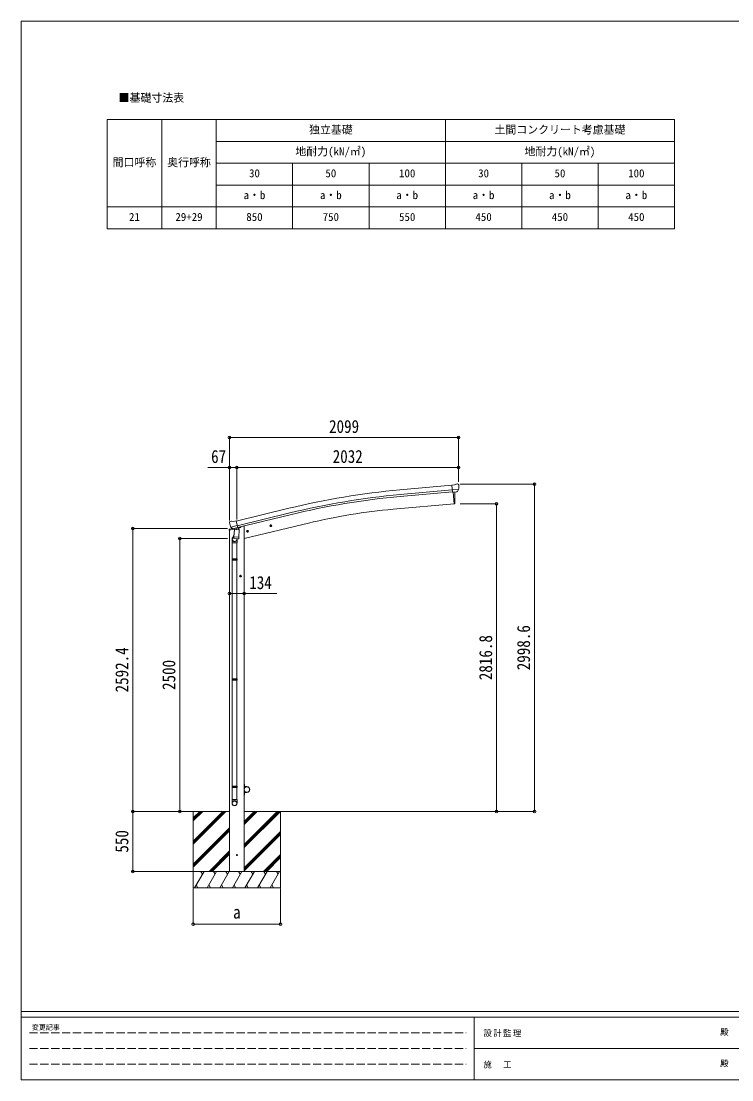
# Model space of a CAD drawing. Units: millimetres at full size. Extents: x -6988 to 7066, y -4877 to 4823.
# Drawn here: x -6988 to -474, y -4877 to 4823 of the extents above; entities that cross this region are included whole.
import ezdxf
from ezdxf.enums import TextEntityAlignment as Align

# ---------------------------------------------------------------- set-up
doc = ezdxf.new("R2010")
doc.units = ezdxf.units.MM
doc.header["$LTSCALE"] = 25
doc.header["$PDMODE"] = 32
doc.header["$PDSIZE"] = 25
doc.linetypes.add('DASHED3', pattern=[4, 3, -1])
for name, color, linetype, lineweight in [('0-0_0', 7, 'Continuous', 9), ('0-1_本体', 4, 'Continuous', 9), ('0-2_部品', 7, 'Continuous', 9), ('0-5_DIM1', 3, 'Continuous', 9), ('0-A_寸法', 6, 'Continuous', 9), ('1-0_FRAME', 7, 'Continuous', 18), ('F-0_240', 7, 'Continuous', 9)]:
    doc.layers.add(name, color=color, linetype=linetype, lineweight=lineweight)
doc.styles.add('ＭＳ ゴシック', font='')
doc.styles.get('ＭＳ ゴシック').set_extended_font_data('MS Gothic')

msp = doc.modelspace()

# ---------------------------------------------------------------- linework, layer by layer
at = {"layer": '0-0_0'}
for p, q in [((-5077.99, -2417.54), (-5428.27, -2417.54)), ((-5410.99, -2417.54), (-5410.99, -3117.54)), ((-5410.99, -2689.04), (-5139.49, -2417.54)), ((-5410.99, -2703.18), (-5125.35, -2417.54)), ((-5410.99, -2717.32), (-5111.2, -2417.54)), ((-5410.99, -2476.91), (-5351.62, -2417.54)), ((-5410.99, -2491.05), (-5337.48, -2417.54)), ((-5410.99, -2505.19), (-5323.34, -2417.54)), ((-4943.99, -2417.54), (-2934.64, -2417.54)), ((-4943.99, -2749.8), (-4611.73, -2417.54)), ((-4943.99, -2721.52), (-4640.01, -2417.54)), ((-4943.99, -2735.66), (-4625.87, -2417.54)), ((-4943.99, -2537.67), (-4823.86, -2417.54)), ((-4943.99, -2523.53), (-4838, -2417.54)), ((-4943.99, -2509.39), (-4852.14, -2417.54)), ((-4610.99, -2417.54), (-4610.99, -3117.54)), ((-5410.99, -2901.17), (-5077.99, -2568.17)), ((-5410.99, -2915.31), (-5077.99, -2582.32)), ((-5410.99, -2929.46), (-5077.99, -2596.46)), ((-4943.99, -2933.65), (-4610.99, -2600.65)), ((-4943.99, -2947.79), (-4610.99, -2614.79)), ((-4943.99, -2961.93), (-4610.99, -2628.93)), ((-5265.23, -2967.54), (-5077.99, -2780.31)), ((-5251.08, -2967.54), (-5077.99, -2794.45)), ((-5236.94, -2967.54), (-5077.99, -2808.59)), ((-4765.75, -2967.54), (-4610.99, -2812.78)), ((-4751.61, -2967.54), (-4610.99, -2826.93)), ((-4737.46, -2967.54), (-4610.99, -2841.07)), ((-4610.99, -2967.54), (-5410.99, -2967.54)), ((-5398.29, -3117.54), (-5311.68, -2967.54)), ((-5326.69, -2993.52), (-5341.69, -2967.54)), ((-5282.82, -3117.54), (-5196.21, -2967.54)), ((-5211.22, -2993.52), (-5226.22, -2967.54)), ((-5167.35, -3117.54), (-5080.75, -2967.54)), ((-5095.75, -2993.52), (-5110.75, -2967.54)), ((-5051.88, -3117.54), (-4965.27, -2967.54)), ((-4980.28, -2993.52), (-4995.28, -2967.54)), ((-4936.41, -3117.54), (-4849.8, -2967.54)), ((-4864.81, -2993.52), (-4879.81, -2967.54)), ((-4820.94, -3117.54), (-4734.33, -2967.54)), ((-4764.33, -2967.54), (-4749.33, -2993.52)), ((-4705.47, -3117.54), (-4618.86, -2967.54)), ((-4648.87, -2967.54), (-4633.86, -2993.52)), ((-5383.29, -3091.56), (-5368.29, -3117.54)), ((-5267.82, -3091.56), (-5252.82, -3117.54)), ((-5152.35, -3091.56), (-5137.35, -3117.54)), ((-5036.88, -3091.56), (-5021.88, -3117.54)), ((-4921.41, -3091.56), (-4906.41, -3117.54)), ((-4805.94, -3091.56), (-4790.94, -3117.54)), ((-4690.47, -3091.56), (-4675.47, -3117.54)), ((-5410.99, -3117.54), (-4610.99, -3117.54))]:
    msp.add_line(p, q, dxfattribs=at)
at = {"layer": '0-1_本体'}
for p, q in [((-3041.15, 570.82), (-3518.09, 527.76)), ((-3037.45, 527.98), (-3514.23, 484.98)), ((-3035.92, 511), (-3512.7, 468.01)), ((-3028.62, 508.39), (-3019.07, 399.25)), ((-3019.07, 399.25), (-3576.94, 350.44)), ((-5017.95, 242.06), (-4535.02, 359.36)), ((-5007.92, 200.3), (-4524.88, 317.62)), ((-5003.94, 183.72), (-4520.86, 301.06)), ((-4943.99, 195.46), (-4955.61, 195.46)), ((-4943.99, 82.34), (-4355.21, 223.7)), ((-4943.99, 195.46), (-4943.99, -2967.54)), ((-5077.99, 159.35), (-5077.99, -2967.54))]:
    msp.add_line(p, q, dxfattribs=at)
msp.add_lwpolyline([(-3028.62, 508.39), (-3019.07, 399.25), (-3016.53, 399.56)], dxfattribs=at)
for centre, radius, start, end in [((-2893.49, -6398.68), 6954.55, 95.15276, 103.65276), ((-3711.98, 454.07), 700, 355.76043, 4.54658), ((-2893.49, -6398.68), 6911.6, 95.15276, 103.65276), ((-2893.49, -6398.68), 6894.55, 95.15276, 103.65276), ((-3016.89, 402.54), 3, 277, 355.76043), ((-3113.27, -4949.37), 5320.05, 95, 103.5)]:
    msp.add_arc(centre, radius, start, end, dxfattribs=at)
at = {"layer": '0-2_部品'}
for p, q in [((-2988.11, 583.11), (-3001.77, 581.91)), ((-3014.73, 574.76), (-3041.3, 572.43)), ((-3035.64, 507.77), (-3041.3, 572.43)), ((-2978.43, 532.47), (-3037.35, 527.31)), ((-3025.68, 508.64), (-3035.64, 507.77)), ((-3014.73, 574.76), (-3003.01, 581.52)), ((-2992.07, 511.58), (-2999.78, 510.91)), ((-2989.68, 512.98), (-2978.75, 531.92)), ((-2978.97, 577.36), (-2984.46, 581.96)), ((-2977.91, 575.32), (-2977.79, 573.97)), ((-5079.42, 227.07), (-5079.14, 225.92)), ((-5075.2, 235.65), (-5079.06, 229.35)), ((-5072.11, 237.9), (-5058.92, 241.06)), ((-5065.37, 186.77), (-5007.86, 200.57)), ((-5044.36, 238.39), (-5057.62, 241.08)), ((-5044.36, 238.39), (-5018.43, 244.61)), ((-4708.96, 197.9), (-4689.51, 202.57)), ((-4704.4, 205.68), (-4706.54, 198.48)), ((-4697.11, 207.43), (-4704.4, 205.68)), ((-4696.9, 190.51), (-4701.57, 209.96)), ((-4691.94, 201.99), (-4697.11, 207.43)), ((-4694.07, 194.79), (-4691.94, 201.99)), ((-5080.55, 158.74), (-5037.84, 168.99)), ((-5080.55, 165.63), (-5080.55, 158.74)), ((-5052.04, 174.84), (-5078.25, 168.55)), ((-5048.51, 171.86), (-5064.89, 186.35)), ((-5036.92, 122.34), (-5051.62, 83.78)), ((-5045.81, 171.29), (-5038.29, 173.09)), ((-5044.97, 171.39), (-5043.44, 171.76)), ((-5043.44, 171.76), (-5006.74, 180.57)), ((-5041.6, 171.53), (-5041.65, 170.79)), ((-5040.9, 169.75), (-5015.08, 163.32)), ((-5039.51, 85.1), (-5038.64, 97.57)), ((-5033.98, 164.41), (-5038.65, 97.57)), ((-4992.96, 94.37), (-5038.65, 97.57)), ((-4988.29, 161.21), (-5033.98, 164.41)), ((-5032.2, 167.59), (-5032.43, 164.3)), ((-5012.69, 178.75), (-5013.71, 164.14)), ((-5006.74, 180.57), (-5005.21, 180.94)), ((-5003.65, 183.04), (-5002.71, 182.98)), ((-5002.71, 182.98), (-4989.39, 167.66)), ((-4998.72, 178.39), (-4979.83, 182.92)), ((-4992.96, 94.37), (-4988.29, 161.21)), ((-4989.39, 167.66), (-4989.84, 161.32)), ((-4975.99, 191.1), (-4975.99, 187.78)), ((-4922.88, 146.54), (-4903.43, 151.21)), ((-4918.32, 154.32), (-4920.46, 147.12)), ((-4911.03, 156.07), (-4918.32, 154.32)), ((-4910.82, 139.15), (-4915.49, 158.6)), ((-4905.86, 150.63), (-4911.03, 156.07)), ((-4907.99, 143.43), (-4905.86, 150.63)), ((-5054.98, 41.7), (-5054.98, 76.05)), ((-5008.98, 41.7), (-5054.98, 41.7)), ((-5052.98, 41.7), (-5052.98, -105)), ((-5039.12, 83.74), (-5039.12, 83.74)), ((-5037.67, 82.96), (-4995.97, 80.05)), ((-5007.58, 80.86), (-5012.13, 69.54)), ((-5010.98, 41.7), (-5010.98, -105)), ((-5008.98, 76.36), (-5008.98, 41.7)), ((-4992.98, 94.37), (-4993.87, 81.68)), ((-5054.98, -107), (-5053.98, -105)), ((-5008.98, -107), (-5054.98, -107)), ((-5008.98, -115), (-5054.98, -115)), ((-5009.98, -105), (-5053.98, -105)), ((-5009.98, -117), (-5053.98, -117)), ((-5052.98, -117), (-5052.98, -1204.18)), ((-5010.98, -117), (-5010.98, -1204.18)), ((-5008.98, -107), (-5009.98, -105)), ((-5008.98, -115), (-5009.98, -117)), ((-5008.98, -107), (-5008.98, -115)), ((-4967.49, -261.04), (-4987.49, -261.04)), ((-4977.49, -253.53), (-4983.99, -257.29)), ((-4983.99, -257.29), (-4983.99, -264.79)), ((-4983.99, -264.79), (-4977.49, -268.54)), ((-4977.49, -271.04), (-4977.49, -251.04)), ((-4970.99, -257.29), (-4977.49, -253.53)), ((-5054.98, -1206.18), (-5053.98, -1204.18)), ((-5008.98, -1206.18), (-5054.98, -1206.18)), ((-5008.98, -1214.18), (-5054.98, -1214.18)), ((-5009.98, -1204.18), (-5053.98, -1204.18)), ((-5009.98, -1216.18), (-5053.98, -1216.18)), ((-5052.98, -1216.18), (-5052.98, -2309.37)), ((-5010.98, -1216.18), (-5010.98, -2309.37)), ((-5008.98, -1206.18), (-5009.98, -1204.18)), ((-5008.98, -1214.18), (-5009.98, -1216.18)), ((-5008.98, -1206.18), (-5008.98, -1214.18)), ((-5054.98, -2189.37), (-5053.98, -2187.37)), ((-5008.98, -2189.37), (-5054.98, -2189.37)), ((-5008.98, -2197.37), (-5054.98, -2197.37)), ((-5009.98, -2187.37), (-5053.98, -2187.37)), ((-5009.98, -2199.37), (-5053.98, -2199.37)), ((-5052.98, -2199.37), (-5052.98, -2309.37)), ((-5010.98, -2199.37), (-5010.98, -2309.37)), ((-5008.98, -2189.37), (-5009.98, -2187.37)), ((-5008.98, -2197.37), (-5009.98, -2199.37)), ((-5008.98, -2189.37), (-5008.98, -2197.37)), ((-5054.98, -2343.51), (-5054.98, -2309.37)), ((-5008.98, -2309.37), (-5054.98, -2309.37)), ((-5008.98, -2343.51), (-5008.98, -2309.37))]:
    msp.add_line(p, q, dxfattribs=at)
for points in [[(-3025.68, 508.64), (-3025.41, 508.58), (-3000.03, 510.8), (-2999.78, 510.91)], [(-2978.36, 533.1), (-2978.65, 532.11), (-2978.75, 531.92)], [(-5013, 179.16), (-5003.28, 181.5), (-5018.43, 244.61)], [(-4706.54, 198.48), (-4701.37, 193.04), (-4694.07, 194.79)], [(-5065.64, 187.34), (-5065.05, 186.5), (-5064.89, 186.35)], [(-5013, 179.16), (-5013.24, 179.01), (-5038.01, 173.07), (-5038.29, 173.09)], [(-4920.46, 147.12), (-4915.29, 141.68), (-4907.99, 143.43)], [(-5054.98, -107), (-5054.98, -115), (-5053.98, -117)], [(-4977.49, -268.54), (-4970.99, -264.79), (-4970.99, -257.29)], [(-5054.98, -1206.18), (-5054.98, -1214.18), (-5053.98, -1216.18)], [(-5054.98, -2189.37), (-5054.98, -2197.37), (-5053.98, -2199.37)]]:
    msp.add_lwpolyline(points, dxfattribs=at)
for centre, radius in [((-4699.24, 200.23), 8.5), ((-4699.24, 200.23), 7.7), ((-4699.24, 200.23), 6.5), ((-4913.16, 148.88), 8.5), ((-4913.16, 148.88), 7.7), ((-4913.16, 148.88), 6.5), ((-4977.49, -261.04), 8.5), ((-4977.49, -261.04), 7.7), ((-4977.49, -261.04), 6.5)]:
    msp.add_circle(centre, radius, dxfattribs=at)
at = {"layer": '0-2_部品', "color": 4}
msp.add_circle((-5010.99, -2817.54), 4.5, dxfattribs=at)
at = {"layer": '0-2_部品'}
for centre, radius, start, end in [((-2987.67, 578.13), 5, 50.00648, 94.99352), ((-3001.51, 578.93), 3, 95, 120), ((-3179.42, 556.33), 202.4, 353.4085, 5), ((-4882.34, 273.17), 202.4, 193.5, 205.09125), ((-5070.94, 233.03), 5, 103.5, 148.5), ((-5058.22, 238.14), 3, 78.5, 103.5), ((-5077.55, 165.63), 3, 103.5, 180), ((-5045.09, 171.88), 0.5, 248.23754, 283.5), ((-5042.1, 171.57), 0.5, 356, 103.5), ((-5040.66, 170.72), 1, 176, 256), ((-5014.73, 164.29), 1.03, 250.03897, 351.96569), ((-5012.09, 178.67), 0.604, 100.59842, 172.20595), ((-5005.32, 181.43), 0.5, 283.5, 318.76246), ((-4980.99, 187.78), 5, 283.5, 0), ((-5024.98, 76.05), 30, 177.45142, 180), ((-5037.57, 84.93), 1.95, 175.04017, 217.47766), ((-5037.53, 84.96), 2, 217.40962, 266), ((-4995.83, 82.04), 2, 266, 349.46843)]:
    msp.add_arc(centre, radius, start, end, dxfattribs=at)
for centre, major_axis, ratio, start_param, end_param in [((-2973.58, 579.36), (-15.35, 3.44), 0.101033, 5.9751426, 5.9753737), ((-2992.34, 514.58), (1.62, -2.54), 0.997631, 5.8041905, 5.8929484), ((-2992.41, 514.69), (-3.5, 2.17), 0.650902, 2.1145521, 2.1873627), ((-2992.28, 514.49), (1.62, -2.54), 0.997631, 5.965759, 6.7621801), ((-2980.9, 575.06), (2.71, -1.31), 0.997474, 0.5366567, 1.3225652), ((-5076.5, 227.79), (-1.57, -2.57), 0.99628, 4.712389, 5.4996506), ((-5046.53, 174.11), (-0.73, -2.92), 0.997631, 5.8041905, 6.6006116), ((-5046.47, 174.34), (2.63, 3.16), 0.650902, 4.0958226, 4.1686332), ((-5046.5, 174.21), (-0.73, -2.92), 0.997631, 0.3902369, 0.4789948), ((-5031.98, 76.36), (23, 0), 0.996195, 2.3585569, 6.3253237), ((-5031.98, 76.36), (21, 0), 0.996195, 2.7786684, 5.9512394), ((-5031.98, -2341.77), (-23, 0), 0.996195, 3.1415927, 6.2831853), ((-5031.98, -2343.51), (-23, 0), 0.996195, 3.1415927, 6.2831853), ((-5031.98, -2343.51), (0, -23.43), 0.981806, 4.712389, 7.8539816)]:
    msp.add_ellipse(centre, major_axis=major_axis, ratio=ratio, start_param=start_param, end_param=end_param, dxfattribs=at)
msp.add_ellipse((-5031.98, -2343.51), major_axis=(21, 0), ratio=0.996195, dxfattribs=at)
at = {"layer": '0-5_DIM1'}
for p, q in [((-4943.99, -2167.54), (-4941.99, -2167.54)), ((-4943.99, -2167.54), (-4943.99, -2190.24)), ((-4941.99, -2190.24), (-4941.99, -2167.54)), ((-4918.99, -2190.24), (-4941.99, -2190.24)), ((-4941.99, -2192.24), (-4918.99, -2192.24)), ((-4943.99, -2267.54), (-4943.99, -2244.84)), ((-4943.99, -2267.54), (-4941.99, -2267.54)), ((-4941.99, -2242.84), (-4918.99, -2242.84)), ((-4941.99, -2244.84), (-4941.99, -2267.54)), ((-4918.99, -2244.84), (-4941.99, -2244.84))]:
    msp.add_line(p, q, dxfattribs=at)
msp.add_circle((-4918.99, -2217.54), 25, dxfattribs=at)
for centre, radius, start, end in [((-4941.99, -2190.24), 2, 180, 270), ((-4918.99, -2217.54), 27.3, 270, 90), ((-4918.99, -2217.54), 25.3, 270, 90), ((-4941.99, -2244.84), 2, 90, 180)]:
    msp.add_arc(centre, radius, start, end, dxfattribs=at)
at = {"layer": '0-A_寸法'}
for p, q in [((-5077.99, 1008.92), (-5077.99, 734.3)), ((-2978.99, 1008.92), (-5077.99, 1008.92)), ((-2978.99, 1008.92), (-2978.99, 734.3)), ((-5077.99, 734.3), (-5277.99, 734.3)), ((-5077.99, 734.3), (-5077.99, 246.73)), ((-5077.99, 734.3), (-5010.99, 734.3)), ((-5010.99, 734.3), (-5010.99, 257.87)), ((-5010.99, 734.3), (-2978.99, 734.3)), ((-2978.99, 734.3), (-2978.99, 600.61)), ((-2283.4, 581.02), (-2964.81, 581.02)), ((-2283.4, -2417.54), (-2283.4, 581.02)), ((-2630.51, 399.25), (-2964.81, 399.25)), ((-2630.51, -2417.54), (-2630.51, 399.25)), ((-5964.83, 174.86), (-5096.52, 174.86)), ((-5964.83, 174.86), (-5964.83, -2417.54)), ((-5534.17, 82.44), (-5096.52, 82.44)), ((-5534.17, -2417.54), (-5534.17, 82.44)), ((-5077.99, -421.49), (-4943.99, -421.49)), ((-4943.99, -421.49), (-4643.99, -421.49)), ((-5964.83, -2417.54), (-5410.99, -2417.54)), ((-5964.83, -2967.54), (-5964.83, -2417.54)), ((-5534.17, -2417.54), (-5096.52, -2417.54)), ((-2630.51, -2417.54), (-2964.81, -2417.54)), ((-2283.4, -2417.54), (-2934.64, -2417.54)), ((-5964.83, -2967.54), (-5410.99, -2967.54)), ((-5410.99, -3450.86), (-5410.99, -3123.4)), ((-4610.99, -3450.86), (-4610.99, -3123.4)), ((-4610.99, -3450.86), (-5410.99, -3450.86))]:
    msp.add_line(p, q, dxfattribs=at)
for p in [(-5077.99, 1008.92), (-2978.99, 1008.92), (-5077.99, 734.3), (-5010.99, 734.3), (-2978.99, 734.3), (-2283.4, 581.02), (-2630.51, 399.25), (-5964.83, 174.86), (-5534.17, 82.44), (-5077.99, -421.49), (-4943.99, -421.49), (-5964.83, -2417.54), (-5534.17, -2417.54), (-2630.51, -2417.54), (-2283.4, -2417.54), (-5964.83, -2967.54), (-5410.99, -3450.86), (-4610.99, -3450.86)]:
    msp.add_point(p, dxfattribs=at)
at = {"layer": '1-0_FRAME'}
for p, q in [((-6199.44, 3920.4), (-6199.44, 2920.4)), ((-6199.44, 3920.4), (-999.44, 3920.4)), ((-5699.44, 3920.4), (-5699.44, 2920.4)), ((-3099.44, 3920.4), (-3099.44, 2920.4)), ((-5199.44, 3720.4), (-999.44, 3720.4)), ((-5199.44, 3520.4), (-999.44, 3520.4)), ((-2399.44, 3520.4), (-2399.44, 2920.4)), ((-5199.44, 3320.4), (-999.44, 3320.4)), ((-6199.44, 3120.4), (-5199.44, 3120.4)), ((-5199.44, 3120.4), (-999.44, 3120.4)), ((-6199.44, 2920.4), (-5699.44, 2920.4)), ((-5699.44, 2920.4), (-3099.44, 2920.4)), ((-3099.44, 2920.4), (-1699.44, 2920.4)), ((-1699.44, 2920.4), (-999.44, 2920.4))]:
    msp.add_line(p, q, dxfattribs=at)
for points in [[(-5199.44, 3920.4), (-5199.44, 3720.4), (-5199.44, 3120.4), (-5199.44, 2920.4)], [(-999.44, 3920.4), (-999.44, 3320.4), (-999.44, 2920.4)], [(-4499.44, 3520.4), (-4499.44, 3320.4), (-4499.44, 2920.4)], [(-3799.44, 3520.4), (-3799.44, 3320.4), (-3799.44, 2920.4)], [(-1699.44, 3520.4), (-1699.44, 3120.4), (-1699.44, 2920.4)]]:
    msp.add_lwpolyline(points, dxfattribs=at)
at = {"layer": 'F-0_240', "color": 5}
for p, q in [((-6987.88, 4822.79), (-6987.88, -4877.21)), ((-6987.88, 4822.79), (6712.12, 4822.79)), ((-6987.88, -4252.21), (6712.12, -4252.21)), ((-6987.88, -4302.21), (4489.82, -4302.21)), ((-2835.18, -4302.21), (-2835.18, -4877.21)), ((-2835.18, -4589.71), (2289.82, -4589.71)), ((-6987.88, -4877.21), (6712.12, -4877.21))]:
    msp.add_line(p, q, dxfattribs=at)
at = {"layer": 'F-0_240', "color": 4, "linetype": 'DASHED3'}
for p, q in [((-6912.88, -4445.96), (-2910.18, -4445.96)), ((-6912.88, -4589.71), (-2910.18, -4589.71)), ((-6912.88, -4733.46), (-2910.18, -4733.46))]:
    msp.add_line(p, q, dxfattribs=at)

# ---------------------------------------------------------------- texts
at = {"layer": '0-A_寸法', "color": 7, "style": 'ＭＳ ゴシック', "width": 0.85}
for s, p in [('2099', (-4165.99, 1013.92)), ('67', (-5246.74, 739.3)), ('2032', (-4132.49, 739.3)), ('134', (-4897.12, -416.49)), ('a', (-5045.37, -3435.86))]:
    msp.add_text(s, height=119.1, dxfattribs=at).set_placement(p, align=Align.BOTTOM_LEFT)
for s, p in [('2998.6', (-2288.4, -1124.51)), ('2816.8', (-2635.51, -1215.39)), ('2592.4', (-5969.83, -1327.59)), ('2500', (-5539.17, -1305.05)), ('550', (-5969.83, -2795.66))]:
    msp.add_text(s, height=119.1, rotation=90, dxfattribs=at).set_placement(p, align=Align.BOTTOM_LEFT)
at = {"layer": '1-0_FRAME', "style": 'ＭＳ ゴシック'}
for s, p in [('■基礎寸法表', (-6094.14, 4061.84)), ('独立基礎', (-4349.44, 3770.4)), ('土間コンクリート考慮基礎', (-2649.44, 3770.4)), ('地耐力(kN/㎡)', (-4474.44, 3570.4)), ('地耐力(kN/㎡)', (-2374.44, 3570.4)), ('間口呼称', (-6149.44, 3470.4)), ('奥行呼称', (-5649.44, 3470.4)), ('30', (-4899.44, 3370.4)), ('50', (-4199.44, 3370.4)), ('100', (-3524.44, 3370.4)), ('30', (-2799.44, 3370.4)), ('50', (-2099.44, 3370.4)), ('100', (-1424.44, 3370.4)), ('a・b', (-4949.44, 3170.4)), ('a・b', (-4249.44, 3170.4)), ('a・b', (-3549.44, 3170.4)), ('a・b', (-2849.44, 3170.4)), ('a・b', (-2149.44, 3170.4)), ('a・b', (-1449.44, 3170.4)), ('21', (-5999.44, 2970.4)), ('29+29', (-5574.44, 2970.4)), ('850', (-4924.44, 2970.4)), ('750', (-4224.44, 2970.4)), ('550', (-3524.44, 2970.4)), ('450', (-2824.44, 2970.4)), ('450', (-2124.44, 2970.4)), ('450', (-1424.44, 2970.4))]:
    msp.add_text(s, height=73.31, dxfattribs=at).set_placement(p, align=Align.BOTTOM_LEFT)
at = {"layer": 'F-0_240', "style": 'ＭＳ ゴシック'}
for s, height, p in [('変更記事', 45.82, (-6890.19, -4433.46)), ('殿', 54.99, (-581.6, -4483.46)), ('殿', 54.99, (-581.6, -4770.96))]:
    msp.add_text(s, height=height, dxfattribs=at).set_placement(p, align=Align.BOTTOM_LEFT)
at = {"layer": 'F-0_240', "char_height": 54.99, "attachment_point": 7, "style": 'ＭＳ ゴシック'}
for s, insert in [('\\T1.17;設計監理', (-2750.74, -4483.46)), ('\\T1.17;施\u3000工', (-2750.74, -4770.96))]:
    msp.add_mtext(s, dxfattribs=dict(at, insert=insert))

doc.saveas('drawing.dxf')
